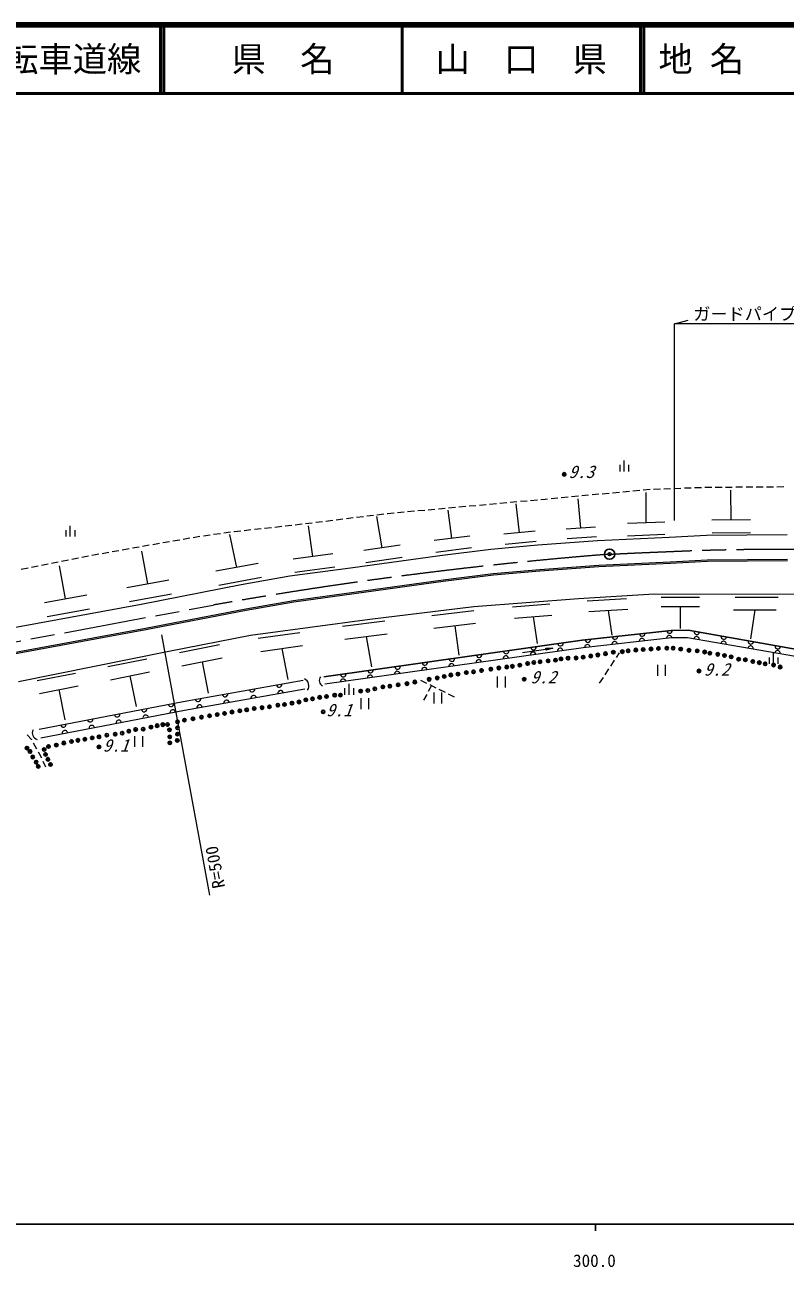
# Model space of a CAD drawing. Units: millimetres, scale not verified. Extents: x 40000 to 680000, y 20000 to 380000.
# Drawn here: x 277988 to 388858, y 198715 to 380000 of the extents above; entities that cross this region are included whole.
import ezdxf
from ezdxf.enums import TextEntityAlignment as Align

# ---------------------------------------------------------------- set-up
doc = ezdxf.new("R2010")
doc.units = ezdxf.units.MM
doc.header["$LTSCALE"] = 1000
doc.header["$PDMODE"] = 32
doc.header["$PDSIZE"] = 500
doc.linetypes.add('CHAIN', pattern=[18.5, 12, -1.5, 3.5, -1.5])
for name, color, linetype, lineweight in [('M-BGD', 7, 'Continuous', 25), ('M-BMK', 2, 'CHAIN', 13), ('M-BMK-SRVR', 3, 'Continuous', 13), ('M-STR-HTXT', 7, 'Continuous', 13), ('M-TTL', 2, 'Continuous', 140), ('M-TTL-BAND', 7, 'Continuous', 25), ('M-TTL-LINE', 7, 'Continuous', 50)]:
    doc.layers.add(name, color=color, linetype=linetype, lineweight=lineweight)
doc.layers.add('M-TTL-TXT', color=7, linetype='Continuous')
doc.styles.add('ＭＳ ゴシック', font='')
doc.styles.get('ＭＳ ゴシック').set_extended_font_data('MS Gothic')

# ---------------------------------------------------------------- blocks, each defined once
blk = doc.blocks.new('田')
at = {"color": 7, "linetype": 'Continuous', "lineweight": 13}
for p, q in [((-0.75, 2), (-0.75, 0)), ((0.75, 0), (0.75, 2))]:
    blk.add_line(p, q, dxfattribs=at)
blk = doc.blocks.new('荒地')
at = {"color": 7, "linetype": 'Continuous', "lineweight": 13}
for p, q in [((-1, 0.25), (-1, -1.25)), ((0, -1.25), (0, 1.25)), ((1, 0.25), (1, -1.25))]:
    blk.add_line(p, q, dxfattribs=at)

msp = doc.modelspace()

# ---------------------------------------------------------------- hatches: boundary and pattern name
at = {"layer": 'M-BGD'}
msp.add_hatch(color=256, dxfattribs=at).paths.add_polyline_path([(354960, 289035), (353993, 288731), (353947, 289061)])

# ---------------------------------------------------------------- linework, layer by layer
at = {"layer": 'M-BGD', "lineweight": 13}
for p, q in [((363685, 311726), (364681, 311819)), ((365179, 311866), (366174, 311959)), ((366672, 312006), (367668, 312100)), ((368165, 312146), (369161, 312240)), ((369661, 312258), (370660, 312293)), ((371160, 312311), (372159, 312346)), ((372659, 312364), (373658, 312399)), ((374158, 312417), (375157, 312452)), ((375657, 312470), (376656, 312505)), ((377156, 312523), (377302, 312528)), ((377302, 312528), (378156, 312535)), ((378656, 312539), (379656, 312547)), ((380156, 312551), (381156, 312559)), ((380984, 307725), (380948, 312082)), ((381656, 312563), (382656, 312571)), ((383156, 312575), (384156, 312583)), ((384656, 312587), (385180, 312592)), ((385180, 312592), (385656, 312594)), ((386156, 312596), (387156, 312601)), ((387656, 312604), (388656, 312609)), ((344268, 309929), (345264, 310019)), ((345762, 310065), (346758, 310156)), ((347256, 310201), (348252, 310292)), ((348750, 310337), (349745, 310428)), ((350127, 305886), (349640, 310083)), ((350243, 310473), (351239, 310564)), ((351737, 310610), (352733, 310700)), ((353231, 310746), (353885, 310806)), ((353885, 310806), (354227, 310838)), ((354725, 310884), (355720, 310978)), ((356218, 311025), (357214, 311118)), ((357711, 311165), (358707, 311258)), ((359074, 306567), (358687, 310809)), ((359205, 311305), (360200, 311399)), ((360698, 311445), (361694, 311539)), ((362192, 311586), (363187, 311679)), ((368584, 307325), (368584, 311766)), ((326358, 308146), (327351, 308269)), ((327847, 308331), (328839, 308454)), ((329336, 308516), (330328, 308639)), ((330070, 303674), (329339, 308253)), ((330824, 308700), (330891, 308709)), ((330891, 308709), (331820, 308793)), ((332318, 308839), (333314, 308930)), ((333812, 308975), (334807, 309066)), ((335305, 309111), (336301, 309202)), ((336799, 309247), (337795, 309338)), ((338293, 309384), (339289, 309474)), ((340275, 305069), (339707, 309179)), ((339787, 309520), (340783, 309611)), ((341281, 309656), (342276, 309747)), ((342774, 309792), (343770, 309883)), ((311461, 306395), (312456, 306503)), ((312953, 306558), (313947, 306666)), ((314444, 306721), (315438, 306830)), ((315935, 306884), (316929, 306993)), ((317426, 307047), (318038, 307114)), ((318038, 307114), (318419, 307161)), ((318915, 307223), (319908, 307346)), ((320004, 302413), (319367, 306916)), ((320404, 307408), (321396, 307531)), ((321893, 307592), (322885, 307715)), ((323381, 307777), (324374, 307900)), ((324870, 307962), (325862, 308085)), ((361215, 306716), (356933, 306418)), ((371320, 307436), (365847, 307213)), ((383788, 307748), (378180, 307702)), ((298107, 304445), (299092, 304614)), ((299585, 304699), (300571, 304868)), ((301064, 304952), (302049, 305121)), ((302542, 305206), (303528, 305375)), ((304022, 305448), (305013, 305586)), ((305508, 305655), (306498, 305792)), ((306994, 305861), (307984, 305999)), ((308924, 300831), (307867, 305624)), ((308479, 306068), (308491, 306070)), ((308491, 306070), (309473, 306177)), ((309970, 306231), (310964, 306340)), ((342863, 305404), (337688, 304734)), ((352398, 306109), (347856, 305663)), ((352573, 304598), (348031, 304151)), ((352773, 304115), (361479, 304753)), ((361345, 305291), (357063, 304993)), ((361479, 304753), (371940, 305232)), ((371320, 305610), (365847, 305387)), ((371940, 305232), (377399, 305513)), ((377399, 305513), (389178, 305630)), ((383804, 305881), (378196, 305834)), ((288303, 302713), (288752, 302792)), ((289244, 302879), (290229, 303053)), ((290721, 303140), (291706, 303314)), ((292198, 303401), (293183, 303575)), ((293675, 303662), (294660, 303836)), ((295922, 298413), (295048, 303187)), ((295152, 303923), (296137, 304097)), ((296630, 304184), (297614, 304358)), ((322908, 302804), (317100, 302023)), ((332732, 304065), (327408, 303283)), ((343101, 303681), (337926, 303011)), ((338512, 302579), (345916, 303509)), ((345916, 303509), (352773, 304115)), ((278938, 300871), (279919, 301064)), ((280410, 301161), (281391, 301354)), ((281882, 301450), (282863, 301643)), ((283932, 296235), (283052, 301045)), ((283353, 301740), (284335, 301933)), ((284825, 302029), (285806, 302222)), ((286297, 302318), (287278, 302511)), ((287769, 302608), (288303, 302713)), ((312033, 301408), (305815, 300254)), ((325491, 300767), (338512, 302579)), ((333015, 302294), (327691, 301512)), ((353063, 300527), (361693, 301159)), ((353079, 300328), (361705, 300959)), ((361693, 301159), (372115, 301636)), ((361705, 300959), (372125, 301436)), ((372115, 301636), (377510, 301914)), ((372125, 301436), (377516, 301714)), ((377510, 301914), (389192, 302030)), ((377516, 301714), (389191, 301830)), ((277466, 300582), (278447, 300775)), ((312486, 299354), (306268, 298200)), ((309545, 298343), (316625, 299576)), ((316625, 299576), (325491, 300767)), ((323181, 300875), (317373, 300093)), ((338984, 299010), (346299, 299929)), ((339010, 298812), (346320, 299730)), ((346299, 299929), (353063, 300527)), ((346320, 299730), (353079, 300328)), ((298982, 298972), (292861, 297853)), ((294931, 295480), (309545, 298343)), ((325979, 297200), (338984, 299010)), ((326006, 297002), (339010, 298812)), ((287015, 296799), (280849, 295672)), ((299355, 296932), (293234, 295813)), ((310200, 294803), (317174, 296017)), ((310237, 294606), (317205, 295820)), ((317174, 296017), (325979, 297200)), ((317205, 295820), (326006, 297002)), ((343447, 295107), (358747, 296301)), ((349122, 295097), (354558, 295507)), ((358747, 296301), (369750, 296970)), ((360006, 295936), (365702, 296271)), ((369750, 296970), (390714, 296944)), ((370768, 296481), (376353, 296481)), ((381587, 296476), (387841, 296476)), ((266036, 290154), (294931, 295480)), ((287391, 294744), (281225, 293616)), ((295603, 291944), (310200, 294803)), ((295640, 291747), (310237, 294606)), ((328282, 293289), (343447, 295107)), ((337354, 293787), (343460, 294532)), ((349383, 293428), (354818, 293838)), ((360223, 294391), (365919, 294726)), ((363071, 294558), (363578, 290953)), ((370768, 295103), (376353, 295103)), ((373560, 295103), (373560, 291889)), ((381314, 294652), (387568, 294652)), ((384441, 294652), (383804, 290395)), ((266692, 286615), (295603, 291944)), ((310914, 290941), (328282, 293289)), ((324312, 292267), (330492, 293011)), ((337615, 291950), (343721, 292695)), ((340668, 292323), (341276, 288037)), ((352101, 293633), (352709, 289738)), ((266729, 286418), (295640, 291747)), ((298992, 288626), (310914, 290941)), ((312015, 290494), (318083, 291350)), ((359258, 290201), (321599, 284860)), ((321599, 284860), (359258, 290201)), ((324660, 290368), (330840, 291113)), ((327750, 290740), (328561, 286310)), ((372240, 291631), (359258, 290201)), ((359258, 290201), (372240, 291631)), ((372308, 290532), (359396, 289109)), ((374724, 291665), (372240, 291631)), ((372240, 291631), (374724, 291665)), ((374636, 290564), (372308, 290532)), ((390368, 287829), (374636, 290564)), ((390608, 288841), (374724, 291665)), ((374724, 291665), (390608, 288841)), ((277050, 284193), (298992, 288626)), ((300517, 288414), (306361, 289572)), ((312406, 288564), (318474, 289421)), ((315440, 288992), (316352, 284490)), ((359396, 289109), (321753, 283771)), ((350581, 288421), (354960, 289035)), ((364264, 287685), (364710, 288368)), ((290077, 286344), (295799, 287478)), ((300903, 286466), (306747, 287624)), ((303825, 287045), (304735, 282458)), ((363444, 286429), (363991, 287266)), ((279770, 284301), (285372, 285411)), ((290455, 284437), (296177, 285571)), ((293316, 285004), (294206, 280512)), ((361804, 283917), (362351, 284754)), ((362624, 285173), (363171, 286010)), ((280140, 282434), (285742, 283544)), ((282941, 282989), (283813, 278592)), ((301050, 281254), (318568, 284365)), ((301287, 279976), (318795, 283085)), ((335682, 284381), (336580, 283939)), ((337293, 283588), (336821, 282706)), ((337028, 283718), (337925, 283277)), ((338374, 283056), (339271, 282615)), ((280088, 277234), (301050, 281254)), ((336585, 282265), (336138, 281430)), ((339720, 282394), (340617, 281952)), ((280333, 275957), (301287, 279976)), ((278318, 276414), (278342, 276394)), ((278342, 276394), (278943, 275722)), ((278943, 275722), (278975, 275663)), ((279216, 275225), (279698, 274349)), ((279939, 273911), (280112, 273596)), ((280112, 273596), (280391, 273019)), ((280608, 272569), (281005, 271746))]:
    msp.add_line(p, q, dxfattribs=at)
msp.add_lwpolyline([(354960, 289035), (353993, 288731), (353947, 289061)], close=True, dxfattribs=at)
msp.add_lwpolyline([(280088, 277234), (301050, 281254), (318568, 284365)], dxfattribs=at)
for centre, radius, start, end in [((360074, 290290), 400, 186.28971, 6.28971), ((364050, 290729), 400, 186.28971, 6.28971), ((367977, 290055), 400, 6.28971, 186.28971), ((368026, 291167), 400, 186.28971, 6.28971), ((371953, 290493), 400, 5.64955, 186.34171), ((372001, 291605), 400, 186.22764, 4.15315), ((375931, 290339), 400, 350.13836, 170.13836), ((375980, 291442), 400, 169.91888, 349.91888), ((379918, 290742), 400, 169.91888, 349.91888), ((383857, 290042), 400, 169.91888, 349.91888), ((348190, 288631), 400, 188.07105, 8.07105), ((352102, 288075), 400, 8.07105, 188.07105), ((352150, 289193), 400, 188.07105, 8.07105), ((356063, 288636), 400, 8.07105, 188.07105), ((356110, 289754), 400, 188.07105, 8.07105), ((360025, 289178), 400, 6.28971, 186.28971), ((364001, 289617), 400, 6.28971, 186.28971), ((379872, 289654), 400, 350.13836, 170.13836), ((383813, 288969), 400, 350.13836, 170.13836), ((387754, 288284), 400, 350.13836, 170.13836), ((387795, 289342), 400, 169.91888, 349.91888), ((332348, 286385), 400, 188.07105, 8.07105), ((336308, 286946), 400, 188.07105, 8.07105), ((340221, 286390), 400, 8.07105, 188.07105), ((340269, 287508), 400, 188.07105, 8.07105), ((344181, 286952), 400, 8.07105, 188.07105), ((344229, 288069), 400, 188.07105, 8.07105), ((348142, 287513), 400, 8.07105, 188.07105), ((321819, 284334), 904, 143.00935, 242.35141), ((324427, 285261), 400, 188.07105, 8.07105), ((328340, 284705), 400, 8.07105, 188.07105), ((328388, 285823), 400, 188.07105, 8.07105), ((332300, 285267), 400, 8.07105, 188.07105), ((336261, 285828), 400, 8.07105, 188.07105), ((311117, 283042), 400, 190.07048, 10.07048), ((315055, 283741), 400, 190.07048, 10.07048), ((315291, 282463), 400, 10.07048, 190.07048), ((318312, 283558), 1100, 325.2099, 65.86114), ((324380, 284144), 400, 8.07105, 188.07105), ((299306, 280920), 400, 190.85641, 10.85641), ((303240, 281643), 400, 190.07048, 10.07048), ((307178, 282343), 400, 190.07048, 10.07048), ((307415, 281064), 400, 10.07048, 190.07048), ((311353, 281764), 400, 10.07048, 190.07048), ((291449, 279413), 400, 190.85641, 10.85641), ((295378, 280166), 400, 190.85641, 10.85641), ((295614, 278888), 400, 10.85641, 190.85641), ((299542, 279641), 400, 10.85641, 190.85641), ((303476, 280365), 400, 10.07048, 190.07048), ((283593, 277906), 400, 190.85641, 10.85641), ((287521, 278660), 400, 190.85641, 10.85641), ((287757, 277381), 400, 10.85641, 190.85641), ((291685, 278135), 400, 10.85641, 190.85641), ((280066, 276669), 998, 152.9584, 252.31781), ((283829, 276628), 400, 10.85641, 190.85641)]:
    msp.add_arc(centre, radius, start, end, dxfattribs=at)
at = {"layer": 'M-BGD'}
for p in [(356647, 314408), (361545, 288050), (362665, 288235), (363799, 288447), (365117, 288532), (365953, 288646), (367087, 288773), (368150, 288858), (369299, 288915), (370376, 289000), (371595, 289043), (372516, 289043), (373627, 288911), (374836, 288731), (376037, 288637), (377123, 288486), (377886, 288304), (379034, 288148), (348264, 286293), (349086, 286392), (350163, 286548), (351311, 286803), (352204, 286945), (353126, 287058), (354288, 287186), (355365, 287299), (356173, 287469), (357194, 287583), (358370, 287611), (359405, 287739), (360510, 287894), (380012, 287964), (380990, 287766), (382081, 287426), (383059, 287355), (384137, 287100), (385100, 286929), (385937, 286759), (387170, 286589), (388134, 286292), (336941, 284499), (338122, 284688), (339143, 284924), (340106, 285122), (341146, 285264), (342374, 285481), (343423, 285585), (344595, 285784), (345953, 285981), (347101, 286151), (350808, 284508), (376294, 285704), (326960, 282781), (327999, 282866), (329020, 283112), (330201, 283386), (331221, 283499), (332422, 283698), (333709, 283865), (334862, 284102), (315851, 280832), (316942, 281016), (317963, 281186), (318964, 281488), (319947, 281648), (320986, 281866), (321979, 281998), (323169, 282187), (324001, 282196), (303738, 278968), (304929, 279181), (306048, 279351), (307112, 279521), (308197, 279726), (309331, 279910), (310337, 280038), (311443, 280236), (312577, 280364), (313654, 280491), (314887, 280718), (321483, 279746), (294145, 277172), (295241, 277220), (296384, 277522), (297282, 277730), (298114, 277881), (298794, 277900), (300241, 277418), (300259, 278287), (301252, 278542), (302505, 278742), (284795, 275423), (285721, 275594), (286751, 275754), (287810, 275943), (288802, 276104), (289936, 276340), (291164, 276488), (292179, 276643), (293143, 276927), (299087, 277116), (299115, 276086), (300222, 275575), (300231, 276501), (278298, 274458), (278742, 273967), (280798, 274242), (281006, 273534), (281441, 274705), (282575, 274904), (283671, 275197), (288795, 274631), (299134, 275216), (279139, 273164), (279621, 272408), (279942, 271784), (281346, 272815), (281724, 272078)]:
    msp.add_point(p, dxfattribs=at)
at = {"layer": 'M-BMK'}
msp.add_line((265597, 287914), (305464, 295333), dxfattribs=at)
msp.add_arc((411053, -298188), 602840, 94.54691, 100.08756, dxfattribs=at)
msp.add_open_spline([(363263, 302755), (367069, 302937), (368034, 302983), (371092, 303106), (374200, 303232), (375941, 303322), (379051, 303392), (383950, 303503), (386696, 303505), (391597, 303512), (396563, 303520), (399344, 303494), (404310, 303467), (411396, 303429), (415370, 303595), (422451, 303325), (426792, 303159), (429232, 303047), (433543, 302513), (437436, 302030), (439601, 301625), (443449, 300867), (447764, 300017), (450073, 299075), (454349, 298047), (455066, 297875), (455458, 297704), (456192, 297640), (456767, 297590), (457088, 297781), (457665, 297757), (458793, 297711), (459422, 297592), (460530, 297378)], degree=3, knots=[0, 0, 0, 0, 1, 1, 1, 2, 2, 2, 3, 3, 3, 4, 4, 4, 5, 5, 5, 6, 6, 6, 7, 7, 7, 8, 8, 8, 9, 9, 9, 10, 10, 10, 11, 11, 11, 11], dxfattribs=at)
at = {"layer": 'M-BMK-SRVR'}
msp.add_line((297924, 290985), (304915, 253010), dxfattribs=at)
at = {"layer": 'M-BMK-SRVR', "lineweight": 25}
msp.add_circle((363263, 302755), 750, dxfattribs=at)
at = {"layer": 'M-BMK-SRVR'}
msp.add_point((363263, 302755), dxfattribs=at)
at = {"layer": 'M-STR-HTXT'}
for p, q in [((372707, 336369), (374707, 336905)), ((372707, 307668), (372707, 336369)), ((403207, 336369), (372707, 336369))]:
    msp.add_line(p, q, dxfattribs=at)
at = {"layer": 'M-TTL'}
msp.add_line((680000, 380000), (40000, 380000), dxfattribs=at)
at = {"layer": 'M-TTL-BAND'}
for p, q in [((40000, 205000), (579000, 205000)), ((361205, 205000), (361205, 204000))]:
    msp.add_line(p, q, dxfattribs=at)
at = {"layer": 'M-TTL-LINE'}
for p, q in [((297750, 380000), (297750, 370000)), ((298250, 380000), (298250, 370000)), ((333000, 380000), (333000, 370000)), ((367750, 380000), (367750, 370000)), ((368250, 380000), (368250, 370000)), ((40000, 370000), (680000, 370000))]:
    msp.add_line(p, q, dxfattribs=at)

# ---------------------------------------------------------------- block references
at = {"layer": 'M-BGD'}
for name, p, xscale, yscale in [('荒地', (365372, 315611), 640, 640), ('荒地', (284619, 306115), 640, 640), ('荒地', (387157, 287541), 640, 640), ('田', (370821, 285010), 800, 800), ('田', (347458, 283286), 800, 800), ('荒地', (325259, 283049), 640, 640), ('田', (327561, 280144), 800, 800), ('田', (338214, 280962), 800, 800), ('田', (294580, 274621), 800, 800)]:
    msp.add_blockref(name, p, dxfattribs=dict(at, xscale=xscale, yscale=yscale))

# ---------------------------------------------------------------- texts
at = {"layer": 'M-BGD', "style": 'ＭＳ ゴシック', "oblique": 20}
for s, p in [('9.3', (357259, 313316)), ('9.2', (376981, 284478)), ('9.2', (351709, 283351)), ('9.1', (321915, 278548)), ('9.1', (289359, 273392))]:
    msp.add_text(s, height=1833, dxfattribs=at).set_placement(p, align=Align.BOTTOM_LEFT)
at = {"layer": 'M-BMK-SRVR', "style": 'ＭＳ ゴシック'}
msp.add_text('R=500', height=1833, rotation=100.431, dxfattribs=at).set_placement((307732, 254274), align=Align.BOTTOM_LEFT)
at = {"layer": 'M-STR-HTXT', "style": 'ＭＳ ゴシック'}
msp.add_text('ガードパイプ\u3000L=30.5', height=1833, dxfattribs=at).set_placement((387955, 337813), align=Align.MIDDLE_CENTER)
at = {"layer": 'M-TTL-BAND', "style": 'ＭＳ ゴシック'}
msp.add_text('300.0', height=1833, dxfattribs=at).set_placement((361049, 198195), align=Align.BOTTOM_CENTER)
at = {"layer": 'M-TTL-TXT', "style": 'ＭＳ ゴシック'}
for s, p in [('一般県道\u3000山口秋吉台公園自転車道線', (209969, 375000)), ('地 名', (370380, 375000))]:
    msp.add_text(s, height=3666, dxfattribs=at).set_placement(p, align=Align.MIDDLE_LEFT)
for s, p in [('県\u3000名', (315625, 375000)), ('山\u3000口\u3000県', (350375, 375000))]:
    msp.add_text(s, height=3666, dxfattribs=at).set_placement(p, align=Align.MIDDLE_CENTER)

doc.saveas('drawing.dxf')
